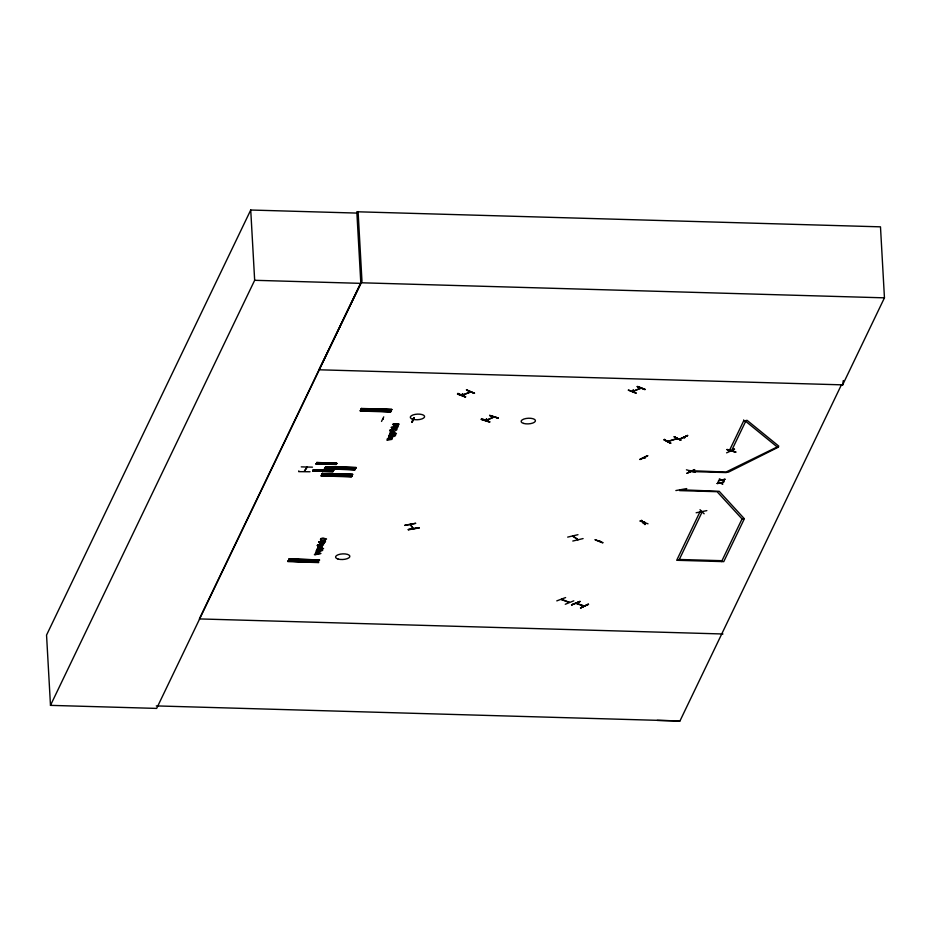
<?xml version="1.0" encoding="UTF-8"?>
<svg xmlns="http://www.w3.org/2000/svg" width="931" height="931" viewBox="0 0 931 931"><rect width="100%" height="100%" fill="white"/><g stroke="black" fill="none" stroke-linecap="round" stroke-linejoin="round"><path stroke-width="1.4" d="M304.356 471.191L307.114 467.106L304.518 471.098M573.252 536.524L572.681 536.093M298.804 470.888L298.711 471.645L310.023 471.761M644.95 458.087L644.508 457.691M730.404 450.953L729.182 450.802L731.382 451.058L745.894 420.859L743.706 420.8L729.194 451M415.598 523.362L404.81 525.421M675.871 490.556L686.729 488.589M288.249 560.834L318.658 561.893M289.099 558.972L319.508 559.973M333.077 471.098L312.793 470.586L333.089 471.226L332.891 471.784L312.769 470.807M333.775 470.108L313.34 469.724L333.775 470.108M316.726 462.672L336.952 463.475L316.598 462.591M321.451 475.206L351.743 476.463L321.067 475.916L351.895 476.137L321.474 475.136L351.883 476.172M322.335 473.251L322.056 474.065L352.5 474.752M322.417 473.344L352.837 474.321L322.114 473.693M324.465 468.642L354.839 469.98L355.188 469.305L324.71 468.153M324.686 468.2L355.06 469.538L324.488 468.596M355.782 468.2L356.049 467.385L325.513 466.908L355.991 467.758M318.286 562.615L318.646 561.893M316.179 463.719L336.475 464.348L316.028 464.01M336.894 463.382L316.749 462.451M360.239 410.664L390.834 411.618M361.531 408.465L391.939 409.431L361.275 408.942L361.437 408.372M355.211 469.259L324.791 468.246M391.614 409.861L361.123 409.209M657.135 720.385L679.944 720.978L841.415 384.829L842.648 384.864L843.3 380.558M381.524 421.406L383.735 416.879M567.677 537.117L577.965 534.685M686.438 469.806L695.108 472.285M481.257 419.357L489.985 421.906L481.641 418.613L481.257 419.381L489.543 422.115M318.449 562.254L288.11 561.114M289.052 559.298L319.31 560.381M312.618 471.121L312.851 470.644M315.97 463.952L336.254 464.476M316.179 463.719L336.417 464.301M322.277 473.635L352.523 474.705M325.594 466.71L356.014 467.723M332.937 471.552L312.7 470.935M333.694 470.26L313.235 469.899L333.577 470.306M336.952 463.475L316.598 462.742M318.507 562.173L288.075 561.149M319.473 560.311L288.889 559.368M360.565 410.327L390.997 411.258M361.298 408.942L391.788 409.756L361.216 408.802M595.153 539.724L602.997 542.645M457.54 393.976L465.663 396.85L457.889 393.359L457.505 394.057L465.209 396.978M457.889 393.801L465.547 396.827M628.239 390.17L636.292 392.987M635.896 393.243L628.681 390.077M556.785 600.879L565.617 597.562M664.513 439.641L670.948 443.214L664.059 439.909L664.49 439.246M571.902 604.894L579.99 601.368M639.865 459.449L647.836 455.701L640.272 459.449M679.653 439.095L687.695 435.51L679.653 439.118M680.061 439.095L687.613 435.394M645.439 524.386L641.25 520.51L641.855 520.429M644.927 524.63L641.296 520.452M569.26 602.322L568.399 601.996M643.624 522.407L644.834 522.186M701.753 511.945L700.566 511.957M356.91 213.083L250.73 210.022L46.55 635.082L50.483 705.361L156.652 708.41L360.832 283.35L356.829 211.768L880.482 226.838L884.45 297.839L842.625 384.922M50.483 705.361L254.663 280.301L250.73 210.022M199.956 617.614L360.192 284.048M390.182 430.285C388.099 435.126 406.219 426.456 390.182 430.285L390.147 429.691M387.366 439.269L387.878 439.595L387.063 439.991A1.49 0.582 -3.2 0 0 386.935 440.223L391.823 439.397L387.331 438.687M389.065 435.72C386.004 440.433 405.055 432.985 389.065 435.72L389.042 435.138M389.938 433.904C386.877 438.617 405.928 431.169 389.938 433.904L389.914 433.322M397.141 424.839L397.165 425.444C404.566 422.523 387.971 424.082 393.894 424.745M397.165 425.444L398.154 424.303L394.36 424.082A1.722 0.675 -3.2 0 0 393.592 424.443L393.929 425.327M678.885 560.346L702.102 512.027L699.914 511.969L676.697 560.287L723.748 561.637L744.241 518.998L742.054 518.928L717.103 491.696L679.583 490.614L680.014 489.741L719.209 491.312L744.16 518.544L742.054 518.928L721.56 561.579M382.781 419.159L383.328 419.148M412.305 419.986L412.747 419.997M412.014 422.383L414.214 417.786L412.014 422.36M301.26 466.873L312.479 467.164M643.973 457.831L644.857 458.064M393.592 426.13L393.417 426.479A1.792 0.698 -3.2 0 0 393.801 426.91L397.281 427.003A1.792 0.71 -3.2 0 0 398.049 426.607L397.525 425.735L394.372 425.746A1.792 0.698 -3.2 0 0 393.545 426.223M486.727 419.206L486.855 420.253L486.82 419.462M486.238 420.544L493.919 416.983M642.89 523.013L643.484 522.512M470.434 392.044L462.067 395.407M632.393 391.509L640.889 388.087M632.661 391.614L633.615 391.264L633.022 390.147M641.168 388.215L640.214 388.564M572.74 536.186L578.128 539.782L573.042 536.012M677.419 438.617L667.876 441.55M700.717 511.235L700.81 511.235M599.145 541.167L600.123 541.027M461.823 395.221L470.364 392.044M633.464 391.323L633.452 390.24M639.865 459.472L647.464 455.666M735.804 452.035L726.82 449.522L735.443 452.14M727.192 449.487L735.804 452.059M686.81 473.204L694.724 469.573L687.171 473.355M489.613 415.552L498.341 418.077L489.718 415.424M486.576 420.09L485.679 420.475L493.279 417.321M588.59 604.359L580.49 607.931L588.183 604.289M595.223 539.84L602.636 542.866M648.011 523.804L639.806 520.988M474.17 393.417L466.443 389.856M637.176 386.644L644.869 389.624M632.801 391.579L640.796 388.122M562.138 599.785L561.579 599.343M573.787 600.832L565.28 604.266M730.521 451.395L731.231 451.023M462.311 393.941L462.416 394.977L462.858 394.302M486.878 420.218L486.261 419.113M676.93 438.501L667.655 441.434M680.538 440.095L674.125 436.814L681.015 440.095M462.416 394.977L462.754 394.046M572.798 541.039L583.097 538.572M394.337 425.153L395.151 425.013M391.218 431.635L392.044 431.495M684.041 437.326L684.483 437.721M729.881 451.07L729.276 450.825M690.348 471.435L689.534 471.226M706.85 510.619L696.144 512.76M704.139 513.796L700.007 509.699M404.764 525.293L415.61 523.303M410.664 524.537L410.059 524.56L413.364 528.692M410.524 524.514L413.341 528.645M419.148 527.737L408.139 529.576L419.113 527.633M419.264 527.889L408.313 529.809M576.161 603.207L584.144 605.93M633.243 391.171L633.185 390.147M568.876 602.415L561.405 599.541M684.599 437.721L683.924 437.523M644.566 522.186L643.752 522.547M681.527 489.718L681.992 490.113L681.108 489.892M360.809 282.768L884.45 297.839M254.663 280.301L360.832 283.35M842.648 384.864L319.007 369.782L361.973 281.255L358.086 211.558M679.316 559.473L721.99 560.695M199.327 618.917L722.968 633.988M156.292 705.907L679.944 720.978M360.402 410.594L390.845 411.572M360.181 411.025L390.624 412.014M355.793 468.153L325.501 466.908M321.102 475.892L351.511 476.893M318.297 562.568L287.854 561.591L288.226 560.881M413.992 417.775L411.746 422.278M497.969 418.147L489.659 415.377M637.246 386.516L644.915 389.461M474.589 393.173L466.943 390.252M674.207 436.686L680.608 440.154M684.262 437.361L684.913 437.582M583.784 606.093L575.998 603.404M561.824 599.366L569.144 602.241M580.537 608.013L588.229 604.161M637.642 386.435L645.346 389.437M664.094 439.839L670.46 443.296M734.035 448.567L734.536 449.289L726.599 452.85M319.531 559.938L289.122 558.926M474.216 393.254L466.501 389.88M743.66 419.928L743.706 420.8M486.436 419.113L486.494 420.137M462.486 393.941L462.544 394.965M339.908 326.281L339.931 326.862M323.79 543.227C326.886 543.308 316.552 541.854 320.031 542.982L319.764 543.541L323.79 543.227M396.303 428.737C399.399 428.842 389.053 427.352 392.545 428.493L392.277 429.051L396.303 428.737M315.213 554.655L314.422 554.713A1.49 0.582 -3.2 0 1 314.55 554.48C314.015 553.503 328.713 552.444 315.213 554.655M317.308 545.578C319.752 547.835 329.865 542.633 317.669 544.775L317.308 545.578M320.974 539.084L321.404 539.852L320.45 539.817L320.718 538.63L323.197 538.083L326.525 539.014L324.651 539.945L325.641 538.805L321.847 538.572A1.722 0.675 -3.2 0 0 321.09 538.933L320.974 539.084M320.788 550.861L318.972 551.757L315.993 551.21L316.563 550.209L322.673 550.396L320.788 550.861M321.661 549.034L319.857 549.942L316.866 549.395L317.436 548.394L323.546 548.568L321.661 549.034M320.136 550.826L316.761 551.117L320.136 550.826M321.009 549.011L317.634 549.29L321.009 549.011M392.649 436.336L389.263 436.616L392.649 436.336M393.522 434.521L390.136 434.8L393.522 434.521M321.928 547.288L318.472 547.416L321.928 547.288M325.047 540.806L321.614 541.027L325.047 540.806M394.441 432.799L390.973 432.915L394.441 432.799M397.549 426.305L394.092 426.433L397.549 426.305M317.843 547.277L317.797 547.451A1.792 0.698 -3.2 0 0 318.181 547.882L321.661 547.987A1.792 0.71 -3.2 0 0 322.429 547.591L321.905 546.706L318.739 546.718A1.815 0.71 -3.2 0 0 317.971 547.114L317.843 547.277M320.962 540.795L320.916 540.969A1.792 0.698 -3.2 0 0 321.3 541.4L324.779 541.493A1.792 0.71 -3.2 0 0 325.547 541.109L325.024 540.224L321.858 540.236A1.815 0.71 -3.2 0 0 321.079 540.632L320.962 540.795M390.357 432.787L390.31 432.962A1.792 0.698 -3.2 0 0 390.694 433.392L394.174 433.485A1.792 0.71 -3.2 0 0 394.942 433.09L394.407 432.217L391.253 432.228A1.815 0.71 -3.2 0 0 390.473 432.612L390.357 432.787M318.065 545.38C318.67 547.696 323.569 543.564 318.065 545.38M390.578 430.878C391.171 433.206 396.082 429.075 390.578 430.878M315.853 552.735L316.877 553.212L317.331 552.269L315.853 552.735M319.263 552.793C318.739 555.004 321.835 550.535 316.156 552.153C313.642 554.713 318.658 551.885 319.263 552.793M388.355 438.245L389.379 438.722L389.845 437.779L388.355 438.245M391.765 438.292C391.241 440.514 394.337 436.045 388.669 437.663C386.144 440.223 391.16 437.395 391.765 438.292M571.529 604.847L580.06 601.484L571.553 604.847M318.798 541.865L325.012 542.051L318.798 541.865M391.299 427.376L397.514 427.55L391.299 427.376M689.196 470.609L688.777 471.493L726.285 472.576L726.715 471.691L778.816 446.158L747.058 420.312L745.033 420.777L776.791 446.612L778.467 447.113L728.391 472.18L689.196 470.609M717.126 483.515L720.245 483.189L722.898 484.027L720.978 483.014L723.806 482.142L720.466 482.817L717.848 482.002L719.733 483.003L717.126 483.515M718.534 480.571L721.665 480.256L724.318 481.094L722.386 480.07L725.214 479.209L721.874 479.884L719.267 479.058L721.153 480.059L718.534 480.571M523.594 423.419A7.169 2.816 -3.2 0 0 535.325 421.266A7.169 2.816 -3.2 0 0 525.957 418.508A7.169 2.816 -3.2 0 0 523.594 423.419M412.77 419.276A7.157 2.805 -3.2 0 0 424.478 417.135A7.157 2.805 -3.2 0 0 415.121 414.388A7.157 2.805 -3.2 0 0 412.77 419.276M338.011 559.042A7.169 2.816 -3.2 0 0 349.742 556.889A7.169 2.816 -3.2 0 0 340.362 554.143A7.169 2.816 -3.2 0 0 338.011 559.042"/></g></svg>
